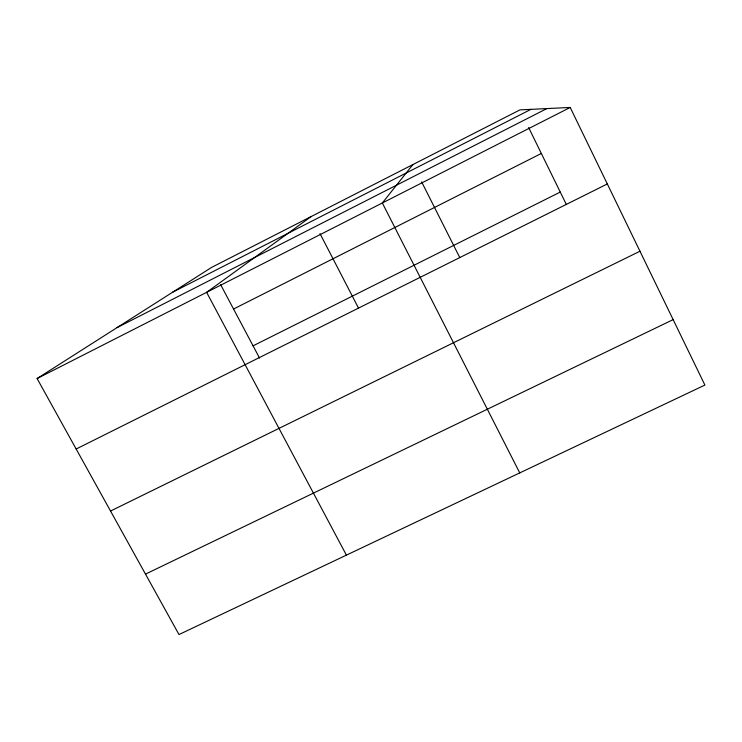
<?xml version="1.0" encoding="UTF-8"?>
<svg xmlns="http://www.w3.org/2000/svg" width="742" height="742" viewBox="0 0 742 742"><rect width="100%" height="100%" fill="white"/><g stroke="black" fill="none" stroke-linecap="round" stroke-linejoin="round"><path stroke-width="1.11" d="M412.895 164.566L382.343 202.983L519.752 472.895M311.167 216.534L206.628 292.329L346.403 555.127M37.1 378.541L211.516 267.445L519.957 109.881L570.199 107.451L704.9 385.07L178.989 634.549L37.1 378.541L570.199 107.451M172.682 292.181L530.938 109.352M117.088 327.593L546.873 108.582M233.554 309.024L541.335 153.473M253.068 345.837L560.256 192.067M76.157 449.012L607.318 183.951M110.539 511.043L639.966 251.241M145.497 574.122L673.142 319.617M220.652 284.687L259.533 358.043M320.006 233.628L358.572 308.218M421.651 181.929L459.827 257.687M528.61 127.522L566.369 204.523"/></g></svg>
